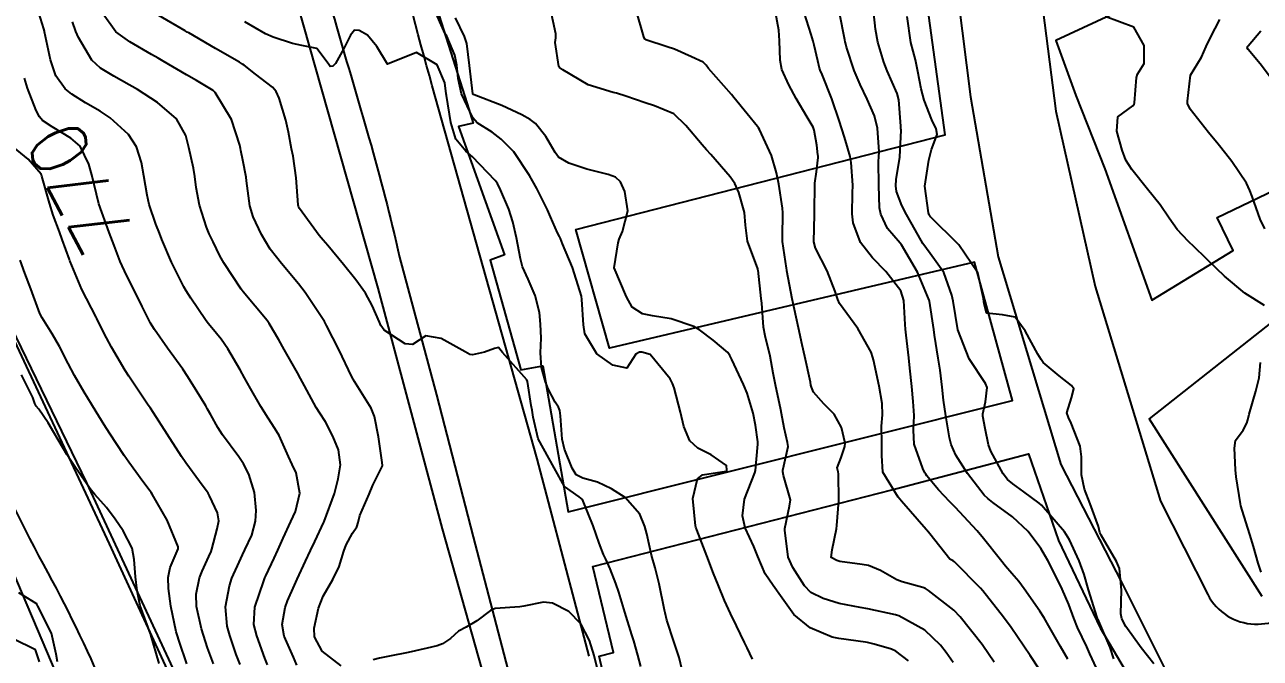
# Model space of a CAD drawing. Header units: metres. Extents: x 318500 to 325275, y 7408834 to 7428799.
# Drawn here: x 320091.6 to 320177.8, y 7410999.9 to 7411044.1 of the extents above; entities that cross this region are included whole.
import ezdxf
from ezdxf.enums import TextEntityAlignment as Align

# ---------------------------------------------------------------- set-up
doc = ezdxf.new("R2010")
doc.units = ezdxf.units.M
doc.header["$MEASUREMENT"] = 0
for name, color, linetype in [('Cotas', 45, 'Continuous'), ('Curvas de Nivel 1m', 11, 'Continuous'), ('Curvas de Nivel 5m', 15, 'Continuous'), ('Edificações', 30, 'Continuous'), ('Vias Primárias', 230, 'Continuous')]:
    doc.layers.add(name, color=color, linetype=linetype)
doc.styles.add('Style-STANDARD', font='STANDARD.shx')

msp = doc.modelspace()

# ---------------------------------------------------------------- linework, layer by layer
at = {"layer": 'Curvas de Nivel 1m', "flags": 128}
for points, elevation in [([(320108.561, 7410999.398), (320108.377, 7410999.87), (320107.809, 7411001.409), (320107.621, 7411002.203), (320107.677, 7411003.411), (320108.296, 7411005.25), (320108.361, 7411005.401), (320108.388, 7411005.464), (320108.453, 7411005.602), (320109.024, 7411006.843), (320109.275, 7411007.392), (320109.66, 7411008.225), (320110.191, 7411009.385), (320110.517, 7411010.097), (320110.816, 7411011.376), (320110.551, 7411012.792), (320110.283, 7411013.384), (320110.028, 7411013.928), (320109.371, 7411015.398), (320109.081, 7411015.889), (320108.602, 7411016.61), (320108.107, 7411017.415), (320107.376, 7411018.675), (320106.958, 7411019.427), (320106.648, 7411019.983), (320105.795, 7411021.443), (320105.335, 7411022.109), (320104.684, 7411022.909), (320104.431, 7411023.208), (320104.234, 7411023.467), (320103.22, 7411024.975), (320102.884, 7411025.488), (320102.724, 7411025.767), (320101.874, 7411027.499), (320101.19, 7411029.081), (320101.021, 7411029.507), (320100.779, 7411030.141), (320100.317, 7411031.517), (320100.161, 7411032.169), (320099.93, 7411033.524), (320099.764, 7411034.451), (320099.423, 7411035.531), (320098.863, 7411036.39), (320097.586, 7411037.559), (320096.887, 7411038.019), (320095.861, 7411038.615), (320094.905, 7411039.224), (320094.454, 7411039.597), (320093.808, 7411040.496), (320093.429, 7411041.613), (320093.012, 7411043.566), (320093.001, 7411043.619), (320092.962, 7411043.777), (320092.376, 7411045.629)], 771), ([(320113.708, 7410999.33), (320112.385, 7411000.357), (320111.851, 7411001.358), (320111.816, 7411001.951), (320112.109, 7411003.355), (320112.438, 7411004.196), (320113.108, 7411005.34), (320113.55, 7411006.247), (320113.889, 7411007.329), (320114.044, 7411007.769), (320114.499, 7411008.571), (320114.8, 7411009.023), (320114.876, 7411009.316), (320115.01, 7411009.81), (320115.647, 7411011.313), (320115.919, 7411011.929), (320116.559, 7411013.229), (320116.585, 7411013.274), (320116.587, 7411013.3), (320116.563, 7411013.511), (320116.301, 7411015.304), (320116.027, 7411016.731), (320115.796, 7411017.312), (320114.638, 7411019.168), (320114.54, 7411019.331), (320114.43, 7411019.546), (320113.57, 7411021.341), (320112.687, 7411023.07), (320112.59, 7411023.252), (320112.532, 7411023.352), (320112.221, 7411023.833), (320111.196, 7411025.373), (320110.729, 7411025.978), (320109.53, 7411027.398), (320109.18, 7411027.829), (320108.76, 7411028.4), (320108.139, 7411029.416), (320107.552, 7411030.659), (320107.32, 7411031.425), (320107.097, 7411033.156), (320107.064, 7411033.428), (320106.842, 7411034.597), (320106.701, 7411035.284), (320106.672, 7411035.433), (320106.63, 7411035.657), (320106.054, 7411037.442), (320104.908, 7411039.34), (320104.775, 7411039.462), (320103.604, 7411040.167), (320102.921, 7411040.567), (320101.297, 7411041.506), (320100.933, 7411041.718), (320100.472, 7411041.982), (320098.95, 7411042.858), (320097.99, 7411043.555), (320096.981, 7411044.959)], 773), ([(320142.389, 7410999.802), (320142.021, 7411000.581), (320141.838, 7411000.958), (320141.274, 7411002.111), (320140.852, 7411002.974), (320140.444, 7411003.889), (320139.998, 7411004.985), (320139.679, 7411005.777), (320139.196, 7411006.993), (320138.507, 7411008.81), (320138.447, 7411009.001), (320138.417, 7411009.096), (320138.232, 7411011.005), (320138.554, 7411012.374), (320138.895, 7411012.658), (320140.559, 7411012.92), (320140.6, 7411012.979), (320140.565, 7411013.304), (320139.517, 7411014.055), (320138.583, 7411014.508), (320138.028, 7411015.016), (320137.605, 7411016.02), (320137.37, 7411017.023), (320136.93, 7411018.734), (320136.815, 7411019.028), (320136.645, 7411019.351), (320135.241, 7411021.051), (320134.672, 7411021.21), (320134.515, 7411021.22), (320134.245, 7411021.066), (320133.629, 7411020.102), (320132.658, 7411020.307), (320131.529, 7411021.101), (320130.691, 7411022.496), (320130.602, 7411023.111), (320130.488, 7411024.883), (320130.455, 7411025.114), (320130.352, 7411025.489), (320129.824, 7411027.124), (320129.148, 7411028.761), (320128.999, 7411029.137), (320128.928, 7411029.284), (320128.784, 7411029.547), (320128.3, 7411030.653), (320128.093, 7411031.151), (320127.344, 7411032.64), (320127.046, 7411033.167), (320126.835, 7411033.531), (320125.733, 7411035.181), (320124.869, 7411036.084), (320124.23, 7411036.556), (320123.184, 7411037.215), (320122.885, 7411037.564), (320122.092, 7411039.232), (320121.863, 7411040.299), (320121.774, 7411041.237), (320121.631, 7411041.924), (320121.059, 7411043.249), (320120.963, 7411043.429), (320120.138, 7411045.259)], 776), ([(320156.388, 7410999.567), (320155.886, 7411000.259), (320155.492, 7411000.774), (320154.415, 7411001.82), (320152.592, 7411002.818), (320152.431, 7411002.867), (320152.366, 7411002.885), (320150.437, 7411003.311), (320149.891, 7411003.396), (320148.442, 7411003.675), (320147.31, 7411004.024), (320146.453, 7411004.442), (320146.018, 7411004.904), (320145.193, 7411006.193), (320144.886, 7411006.916), (320144.634, 7411008.793), (320144.637, 7411008.919), (320144.98, 7411010.469), (320145.032, 7411010.915), (320144.557, 7411012.605), (320144.494, 7411012.856), (320144.501, 7411012.921), (320144.507, 7411012.974), (320144.565, 7411013.286), (320144.869, 7411014.634), (320144.832, 7411014.918), (320144.605, 7411015.924), (320144.417, 7411016.932), (320144.371, 7411017.184), (320143.993, 7411018.936), (320143.842, 7411019.748), (320143.627, 7411020.94), (320143.28, 7411022.355), (320143.163, 7411022.945), (320143.035, 7411024.628), (320143.002, 7411024.947), (320142.773, 7411026.927), (320142.768, 7411026.95), (320142.751, 7411027.023), (320142.045, 7411028.961), (320141.908, 7411030.08), (320141.828, 7411030.965), (320141.429, 7411032.362), (320141.156, 7411032.975), (320140.837, 7411033.444), (320139.472, 7411035.001), (320139.182, 7411035.324), (320138.867, 7411035.676), (320137.745, 7411037.021), (320136.892, 7411037.845), (320135.554, 7411038.396), (320134.903, 7411038.609), (320133.553, 7411039.08), (320132.913, 7411039.272), (320132.678, 7411039.328), (320130.921, 7411039.861), (320129.161, 7411040.912), (320128.939, 7411041.071), (320128.886, 7411041.141), (320128.632, 7411042.821), (320128.664, 7411043.144), (320128.675, 7411043.434), (320128.291, 7411045.15)], 778), ([(320159.237, 7410999.576), (320158.456, 7411000.739), (320158.401, 7411000.815), (320156.884, 7411002.755), (320156.437, 7411003.219), (320154.656, 7411004.588), (320154.459, 7411004.712), (320154.267, 7411004.793), (320152.831, 7411005.182), (320152.465, 7411005.335), (320151.327, 7411005.976), (320150.475, 7411006.332), (320150.028, 7411006.399), (320148.477, 7411006.602), (320148.269, 7411006.664), (320147.867, 7411006.879), (320147.935, 7411007.431), (320148.24, 7411008.874), (320148.273, 7411009.114), (320148.418, 7411010.872), (320148.398, 7411012.712), (320148.364, 7411012.873), (320148.292, 7411013.146), (320148.575, 7411013.863), (320148.826, 7411014.626), (320148.845, 7411014.866), (320148.606, 7411015.959), (320148.088, 7411016.878), (320147.354, 7411017.616), (320146.635, 7411018.428), (320146.496, 7411018.76), (320146.463, 7411018.903), (320146.425, 7411019.121), (320146.046, 7411020.909), (320145.863, 7411021.731), (320145.605, 7411022.916), (320145.436, 7411023.648), (320145.152, 7411024.924), (320144.783, 7411026.896), (320144.775, 7411026.93), (320144.752, 7411027.081), (320144.485, 7411028.933), (320144.47, 7411029.246), (320144.505, 7411030.933), (320144.489, 7411031.249), (320144.234, 7411032.936), (320144.067, 7411033.713), (320143.705, 7411034.942), (320142.878, 7411036.739), (320142.797, 7411036.869), (320142.73, 7411036.952), (320142.023, 7411037.833), (320141.094, 7411038.977), (320140.913, 7411039.191), (320139.331, 7411041.004), (320139.167, 7411041.231), (320138.944, 7411041.444), (320138.138, 7411041.828), (320136.953, 7411042.35), (320136.44, 7411042.523), (320134.959, 7411042.999), (320134.92, 7411043.021), (320134.879, 7411043.061), (320134.815, 7411043.209), (320134.287, 7411045.071)], 779), ([(320164.391, 7410999.786), (320163.882, 7411000.665), (320163.124, 7411001.968), (320162.72, 7411002.677), (320162.437, 7411003.135), (320161.347, 7411004.697), (320160.966, 7411005.203), (320160.471, 7411005.769), (320160.034, 7411006.275), (320159.677, 7411006.722), (320158.502, 7411008.213), (320158.049, 7411008.745), (320156.534, 7411010.392), (320156.163, 7411010.766), (320155.366, 7411011.595), (320154.558, 7411012.589), (320154.471, 7411012.703), (320154.413, 7411012.792), (320154.263, 7411013.097), (320153.667, 7411014.804), (320153.629, 7411015.78), (320153.66, 7411016.804), (320153.604, 7411017.78), (320153.509, 7411018.807), (320153.368, 7411020.101), (320153.292, 7411020.811), (320153.111, 7411022.397), (320153.05, 7411022.815), (320153.026, 7411023.138), (320152.95, 7411024.817), (320152.73, 7411025.484), (320151.688, 7411026.836), (320150.764, 7411027.788), (320149.913, 7411028.859), (320149.412, 7411030.246), (320149.337, 7411030.865), (320149.369, 7411032.317), (320149.376, 7411032.865), (320149.266, 7411034.454), (320149.192, 7411034.867), (320148.871, 7411035.991), (320148.67, 7411036.665), (320148.607, 7411036.874), (320148.458, 7411037.305), (320147.916, 7411038.885), (320147.241, 7411040.59), (320147.111, 7411040.897), (320147.069, 7411041.026), (320146.946, 7411041.547), (320146.692, 7411042.638), (320146.627, 7411042.905), (320146.49, 7411043.384), (320146, 7411044.915)], 781), ([(320110.607, 7410999.376), (320110.378, 7410999.925), (320109.723, 7411001.387), (320109.594, 7411002.206), (320109.788, 7411003.386), (320109.957, 7411003.863), (320110.446, 7411004.961), (320110.637, 7411005.377), (320111.214, 7411006.623), (320111.559, 7411007.364), (320111.855, 7411007.994), (320112.487, 7411009.35), (320112.51, 7411009.399), (320113.225, 7411011.343), (320113.502, 7411012.385), (320113.663, 7411013.339), (320113.512, 7411014.405), (320113.127, 7411015.345), (320112.6, 7411016.359), (320112.216, 7411016.966), (320111.957, 7411017.36), (320111.136, 7411018.868), (320110.861, 7411019.377), (320110.646, 7411019.761), (320109.731, 7411021.394), (320109.352, 7411022.075), (320108.688, 7411023.206), (320108.543, 7411023.411), (320107.705, 7411024.42), (320106.855, 7411025.429), (320106.723, 7411025.604), (320105.525, 7411027.448), (320105.246, 7411027.944), (320104.764, 7411028.903), (320104.578, 7411029.273), (320104.496, 7411029.464), (320104.32, 7411029.924), (320103.83, 7411031.475), (320103.599, 7411032.697), (320103.491, 7411033.48), (320103.395, 7411034.041), (320103.08, 7411035.487), (320102.863, 7411036.331), (320102.211, 7411037.497), (320100.897, 7411038.642), (320099.49, 7411039.531), (320099.122, 7411039.747), (320098.913, 7411039.868), (320097.841, 7411040.478), (320096.925, 7411041.034), (320096.321, 7411041.576), (320095.38, 7411043.159), (320095.186, 7411043.588), (320094.97, 7411044.264)], 772), ([(320134.603, 7410999.278), (320134.39, 7411000.059), (320134.105, 7411001.063), (320133.974, 7411001.497), (320133.491, 7411003.069), (320133.055, 7411004.469), (320132.855, 7411005.076), (320132.47, 7411006.094), (320132.16, 7411006.768), (320132.002, 7411007.087), (320131.705, 7411007.878), (320131.27, 7411009.099), (320130.537, 7411010.93), (320130.295, 7411011.114), (320129.268, 7411011.85), (320128.56, 7411013.14), (320127.45, 7411015.157), (320127.091, 7411016.684), (320127.023, 7411017.164), (320126.958, 7411017.5), (320126.691, 7411019.169), (320126.642, 7411019.29), (320124.951, 7411021.187), (320124.675, 7411021.537), (320124.39, 7411021.479), (320123.687, 7411021.205), (320122.858, 7411021.026), (320122.667, 7411021.04), (320122.342, 7411021.225), (320120.684, 7411022.169), (320119.599, 7411022.348), (320118.677, 7411021.751), (320118.157, 7411021.799), (320116.692, 7411022.754), (320116.471, 7411023.078), (320116.367, 7411023.305), (320115.862, 7411024.468), (320115.401, 7411025.32), (320114.734, 7411026.26), (320113.865, 7411027.339), (320112.763, 7411028.65), (320112.441, 7411029.029), (320112.177, 7411029.359), (320110.798, 7411031.227), (320110.715, 7411031.381), (320110.692, 7411031.491), (320110.555, 7411033.384), (320110.344, 7411034.88), (320110.248, 7411035.389), (320110.033, 7411036.558), (320109.837, 7411037.396), (320109.369, 7411038.937), (320109.161, 7411039.406), (320108.914, 7411039.692), (320107.73, 7411040.613), (320106.928, 7411041.235), (320106.811, 7411041.314), (320106.615, 7411041.435), (320104.944, 7411042.407), (320103.068, 7411043.488), (320102.961, 7411043.55), (320102.825, 7411043.629), (320100.978, 7411044.699)], 774), ([(320153.267, 7410999.685), (320152.395, 7411000.352), (320152.072, 7411000.498), (320150.872, 7411000.835), (320150.402, 7411000.958), (320150.261, 7411000.983), (320148.406, 7411001.238), (320147.949, 7411001.335), (320146.416, 7411001.971), (320145.275, 7411002.912), (320144.447, 7411004.052), (320143.822, 7411004.93), (320143.274, 7411005.744), (320142.767, 7411006.946), (320142.49, 7411007.641), (320141.881, 7411008.959), (320141.693, 7411009.792), (320141.833, 7411010.961), (320142.558, 7411012.788), (320142.598, 7411012.949), (320142.753, 7411014.782), (320142.752, 7411014.948), (320142.607, 7411016.113), (320142.444, 7411016.953), (320142.018, 7411018.343), (320141.757, 7411018.963), (320140.95, 7411020.691), (320140.812, 7411020.978), (320140.673, 7411021.177), (320139.64, 7411022.041), (320138.697, 7411022.778), (320138.299, 7411023.014), (320136.705, 7411023.545), (320135.406, 7411023.749), (320134.708, 7411023.875), (320134, 7411024.358), (320133.609, 7411025.077), (320132.75, 7411027.09), (320133.028, 7411028.835), (320133.094, 7411029.085), (320133.323, 7411029.62), (320133.691, 7411031.077), (320133.478, 7411032.422), (320133.174, 7411033.085), (320132.835, 7411033.419), (320132.316, 7411033.617), (320130.843, 7411033.985), (320129.578, 7411034.4), (320128.855, 7411034.813), (320128.617, 7411035.144), (320127.969, 7411036.252), (320127.244, 7411037.165), (320126.884, 7411037.456), (320126.295, 7411037.77), (320124.898, 7411038.412), (320122.972, 7411039.156), (320122.91, 7411039.194), (320122.894, 7411039.22), (320122.888, 7411039.242), (320122.648, 7411041.224), (320122.464, 7411042.737), (320122.307, 7411043.23), (320121.676, 7411044.543)], 777), ([(320166.385, 7410999.152), (320165.918, 7411000.16), (320165.697, 7411000.641), (320165.065, 7411002.005), (320164.801, 7411002.654), (320164.444, 7411003.614), (320163.995, 7411004.665), (320163.517, 7411005.622), (320162.978, 7411006.675), (320162.493, 7411007.524), (320161.612, 7411008.693), (320160.525, 7411009.721), (320159.142, 7411010.731), (320158.796, 7411010.99), (320158.545, 7411011.237), (320157.378, 7411012.752), (320156.579, 7411014.02), (320156.249, 7411014.765), (320156.134, 7411015.23), (320155.874, 7411016.771), (320155.713, 7411017.856), (320155.626, 7411018.775), (320155.481, 7411019.954), (320155.339, 7411020.783), (320155.084, 7411022.396), (320155.032, 7411022.787), (320154.742, 7411024.768), (320154.736, 7411024.79), (320154.721, 7411024.846), (320153.903, 7411026.803), (320152.778, 7411028.712), (320152.682, 7411028.821), (320151.794, 7411029.839), (320151.331, 7411030.842), (320151.254, 7411031.291), (320151.201, 7411032.844), (320151.182, 7411034.519), (320151.197, 7411034.845), (320151.215, 7411035.196), (320151.1, 7411036.847), (320150.893, 7411037.701), (320150.39, 7411038.855), (320149.901, 7411039.884), (320149.487, 7411040.865), (320148.956, 7411042.486), (320148.872, 7411042.784), (320148.851, 7411042.872), (320148.825, 7411043.009), (320148.456, 7411044.878)], 782), ([(320167.593, 7410999.813), (320167.33, 7411000.616), (320166.463, 7411002.596), (320166.448, 7411002.63), (320166.431, 7411002.687), (320165.832, 7411004.639), (320165.518, 7411005.692), (320165.183, 7411006.649), (320164.502, 7411008.11), (320164.138, 7411008.664), (320162.538, 7411010.54), (320162.382, 7411010.682), (320161.307, 7411011.458), (320160.553, 7411012.026), (320160.177, 7411012.336), (320159.864, 7411012.72), (320159.016, 7411014.301), (320158.846, 7411014.736), (320158.607, 7411015.879), (320158.453, 7411016.742), (320158.448, 7411016.915), (320158.63, 7411017.746), (320158.751, 7411018.738), (320158.644, 7411019.016), (320157.502, 7411020.758), (320156.7, 7411022.77), (320156.377, 7411024.773), (320156.302, 7411025.198), (320155.744, 7411026.78), (320154.77, 7411028.102), (320154.258, 7411028.798), (320153.724, 7411029.74), (320153.129, 7411030.815), (320152.809, 7411031.438), (320152.427, 7411032.429), (320152.375, 7411032.827), (320152.407, 7411033.256), (320152.668, 7411034.823), (320152.759, 7411036.702), (320152.746, 7411036.822), (320152.726, 7411036.979), (320152.599, 7411038.825), (320152.474, 7411039.269), (320151.776, 7411040.837), (320151.541, 7411041.436), (320151.119, 7411042.848), (320150.973, 7411043.744), (320150.844, 7411044.851)], 783), ([(320170.389, 7410999.456), (320169.508, 7411000.589), (320168.422, 7411002.067), (320168.156, 7411002.604), (320168.076, 7411002.965), (320168.116, 7411004.605), (320167.976, 7411006.109), (320167.785, 7411006.61), (320166.698, 7411008.436), (320166.614, 7411008.628), (320166.516, 7411009.047), (320165.941, 7411010.639), (320165.55, 7411011.645), (320165.337, 7411012.648), (320165.327, 7411013.9), (320165.244, 7411014.65), (320164.614, 7411016.247), (320164.427, 7411016.662), (320164.318, 7411016.968), (320164.634, 7411018.029), (320164.807, 7411018.658), (320164.643, 7411018.878), (320163.77, 7411019.556), (320162.667, 7411020.497), (320162.525, 7411020.691), (320162.297, 7411021.073), (320161.407, 7411022.703), (320160.71, 7411023.663), (320159.814, 7411023.826), (320158.712, 7411023.938), (320158.548, 7411024.573), (320158.521, 7411024.743), (320158.501, 7411024.966), (320158.102, 7411026.75), (320156.779, 7411028.707), (320156.717, 7411028.771), (320154.799, 7411030.664), (320154.749, 7411030.74), (320154.722, 7411030.791), (320154.668, 7411030.926), (320154.397, 7411032.797), (320154.684, 7411034.619), (320154.729, 7411034.792), (320154.866, 7411035.347), (320155.262, 7411036.4), (320155.198, 7411036.787), (320154.889, 7411037.416), (320154.352, 7411038.798), (320154.144, 7411039.579), (320153.931, 7411040.805), (320153.746, 7411041.606), (320153.431, 7411042.813), (320153.176, 7411044.628)], 784), ([(320178.126, 7411029.813), (320177.801, 7411030.485), (320177.238, 7411032.079), (320177.084, 7411032.496), (320176.838, 7411033.002), (320175.815, 7411034.516), (320175.401, 7411035.058), (320174.872, 7411035.718), (320174.204, 7411036.537), (320172.904, 7411038.168), (320172.731, 7411038.553), (320172.731, 7411038.734), (320172.94, 7411040.55), (320173.697, 7411041.798), (320174.033, 7411042.539), (320174.329, 7411043.178), (320174.988, 7411044.415)], 786), ([(320178.451, 7411040.477), (320177.799, 7411041.338), (320176.958, 7411042.328), (320176.896, 7411042.438), (320176.904, 7411042.501), (320176.922, 7411042.539), (320176.961, 7411042.593), (320177.831, 7411043.633)], 787), ([(320104.789, 7410999.454), (320104.387, 7411000.585), (320104.099, 7411001.463), (320103.971, 7411001.899), (320103.62, 7411003.468), (320103.587, 7411004.32), (320103.822, 7411005.466), (320103.995, 7411005.928), (320104.472, 7411006.944), (320104.635, 7411007.3), (320104.691, 7411007.457), (320105.063, 7411008.891), (320105.174, 7411009.45), (320105.072, 7411010.008), (320104.527, 7411011.177), (320104.43, 7411011.363), (320104.364, 7411011.462), (320103.822, 7411012.19), (320102.865, 7411013.485), (320102.567, 7411013.925), (320101.56, 7411015.5), (320100.605, 7411016.977), (320100.392, 7411017.298), (320100.248, 7411017.515), (320099.452, 7411018.704), (320098.894, 7411019.536), (320098.646, 7411019.925), (320097.694, 7411021.555), (320097.34, 7411022.223), (320096.689, 7411023.497), (320096.653, 7411023.57), (320096.602, 7411023.66), (320095.621, 7411025.581), (320094.81, 7411027.528), (320094.786, 7411027.59), (320094.751, 7411027.688), (320094.241, 7411029.074), (320094.046, 7411029.601), (320093.623, 7411030.772), (320093.347, 7411031.612), (320092.828, 7411033.489), (320092.801, 7411033.592), (320092.786, 7411033.621), (320091.875, 7411034.669), (320090.849, 7411035.524)], 769), ([(320102.932, 7410999.474), (320102.393, 7411001.045), (320102.257, 7411001.482), (320102.197, 7411001.689), (320101.814, 7411003.489), (320101.662, 7411004.712), (320101.631, 7411005.492), (320101.769, 7411006.182), (320102.325, 7411007.492), (320102.339, 7411007.635), (320101.568, 7411009.499), (320100.528, 7411011.294), (320100.439, 7411011.421), (320100.369, 7411011.512), (320099.866, 7411012.194), (320098.889, 7411013.535), (320098.567, 7411014.007), (320097.552, 7411015.556), (320097.179, 7411016.144), (320096.605, 7411017.059), (320096.292, 7411017.573), (320095.788, 7411018.413), (320095.099, 7411019.585), (320094.652, 7411020.415), (320094.049, 7411021.599), (320093.555, 7411022.483), (320092.839, 7411023.618), (320092.694, 7411023.909), (320092.052, 7411025.63), (320091.648, 7411026.724), (320091.311, 7411027.642)], 768), ([(320101.011, 7410999.5), (320100.428, 7411001.481), (320100.42, 7411001.51), (320100.401, 7411001.568), (320099.683, 7411003.521), (320099.464, 7411004.548), (320099.359, 7411005.526), (320099.255, 7411006.741), (320099.126, 7411007.53), (320098.498, 7411008.755), (320097.947, 7411009.548), (320097.326, 7411010.366), (320096.527, 7411011.273), (320096.272, 7411011.573), (320095.615, 7411012.508), (320094.889, 7411013.587), (320094.567, 7411014.083), (320093.66, 7411015.604), (320093.263, 7411016.276), (320092.606, 7411017.237), (320092.424, 7411017.439), (320092.342, 7411017.624), (320092.191, 7411018.052), (320091.409, 7411019.638)], 767), ([(320093.906, 7410999.597), (320093.835, 7411000.141), (320093.506, 7411001.603), (320092.549, 7411003.497), (320092.483, 7411003.619), (320092.464, 7411003.653), (320092.43, 7411003.669), (320091.221, 7411004.415)], 766), ([(320131.57, 7410999.092), (320131.352, 7411000.058), (320131.021, 7411001.101), (320130.417, 7411002.264), (320129.586, 7411003.123), (320128.438, 7411003.702), (320127.808, 7411003.778), (320126.435, 7411003.484), (320126.151, 7411003.448), (320124.432, 7411003.332), (320124.107, 7411003.195), (320123.153, 7411002.475), (320122.412, 7411002.015), (320121.888, 7411001.745), (320121.33, 7411001.231), (320120.777, 7411000.854), (320120.392, 7411000.723), (320119.706, 7411000.566), (320118.385, 7411000.256), (320117.081, 7410999.99), (320116.378, 7410999.859), (320115.937, 7410999.744)], 773)]:
    msp.add_lwpolyline(points, dxfattribs=dict(at, elevation=elevation))
at = {"layer": 'Curvas de Nivel 5m', "flags": 128}
for points, elevation in [([(320162.384, 7410999.085), (320161.749, 7411000.045), (320161.314, 7411000.696), (320160.419, 7411002.001), (320159.897, 7411002.718), (320158.457, 7411004.554), (320158.292, 7411004.742), (320156.478, 7411006.585), (320156.374, 7411006.656), (320156.148, 7411006.765), (320154.751, 7411008.542), (320154.545, 7411008.789), (320154.511, 7411008.831), (320152.776, 7411010.816), (320152.668, 7411010.945), (320152.543, 7411011.097), (320151.483, 7411012.831), (320151.407, 7411014.003), (320151.409, 7411014.832), (320151.396, 7411016.044), (320151.455, 7411016.832), (320151.423, 7411017.627), (320151.222, 7411018.841), (320150.829, 7411020.686), (320150.793, 7411020.848), (320150.675, 7411021.205), (320149.725, 7411022.86), (320148.714, 7411024.252), (320148.453, 7411024.609), (320148.33, 7411024.876), (320148.165, 7411025.442), (320147.599, 7411026.887), (320146.774, 7411028.469), (320146.673, 7411028.902), (320146.707, 7411030.809), (320146.712, 7411030.901), (320146.708, 7411030.995), (320146.731, 7411032.901), (320146.734, 7411032.998), (320146.843, 7411033.799), (320146.971, 7411034.785), (320146.968, 7411034.898), (320146.952, 7411034.99), (320146.867, 7411035.648), (320146.681, 7411036.706), (320146.609, 7411036.904), (320146.197, 7411037.604), (320145.43, 7411038.922), (320144.924, 7411039.853), (320144.434, 7411040.935), (320144.308, 7411041.575), (320144.271, 7411042.937), (320144.228, 7411043.681), (320143.996, 7411044.94)], 780), ([(320137.491, 7410999.013), (320137.278, 7410999.906), (320136.897, 7411001.023), (320136.422, 7411002.505), (320136.288, 7411003.032), (320136.246, 7411003.22), (320135.89, 7411005.039), (320135.601, 7411006.172), (320135.336, 7411007.047), (320135.012, 7411008.542), (320134.882, 7411009.054), (320134.523, 7411009.915), (320133.514, 7411011.07), (320132.546, 7411011.686), (320131.59, 7411012.134), (320130.553, 7411012.426), (320130.098, 7411012.659), (320129.801, 7411013.121), (320129.266, 7411014.443), (320129.103, 7411015.132), (320128.989, 7411016.76), (320128.957, 7411017.135), (320128.869, 7411017.383), (320128.626, 7411017.716), (320128.142, 7411018.654), (320127.96, 7411019.15), (320127.676, 7411020.133), (320127.602, 7411021.156), (320127.642, 7411022.2), (320127.604, 7411023.156), (320127.523, 7411023.972), (320127.238, 7411025.162), (320126.737, 7411026.308), (320126.354, 7411027.174), (320126.213, 7411027.72), (320125.924, 7411029.179), (320125.662, 7411030.31), (320125.4, 7411031.184), (320124.82, 7411032.538), (320124.606, 7411032.973), (320124.444, 7411033.196), (320122.854, 7411034.838), (320122.395, 7411035.227), (320121.701, 7411036.07), (320121.356, 7411037.243), (320121.04, 7411039.116), (320121.02, 7411039.248), (320120.921, 7411040.008), (320120.387, 7411041.256), (320118.948, 7411042.113), (320116.94, 7411041.3), (320116.183, 7411042.542), (320115.547, 7411043.321), (320114.965, 7411043.665), (320114.631, 7411043.668), (320114.346, 7411043.336), (320113.883, 7411042.408), (320113.298, 7411041.346), (320113.128, 7411041.158), (320112.937, 7411041.135), (320112.797, 7411041.352), (320111.997, 7411042.411), (320110.952, 7411042.606), (320110.317, 7411042.753), (320108.958, 7411043.192), (320108.423, 7411043.415), (320106.972, 7411044.252)], 775), ([(320178.09, 7411024.479), (320176.732, 7411025.324), (320175.304, 7411026.522), (320174.758, 7411027.051), (320173.207, 7411028.546), (320172.784, 7411028.95), (320172.008, 7411029.778), (320171.459, 7411030.57), (320170.814, 7411031.488), (320169.94, 7411032.593), (320168.85, 7411033.948), (320168.425, 7411034.614), (320168.178, 7411035.305), (320167.797, 7411036.621), (320167.879, 7411037.636), (320168.907, 7411038.404), (320169.012, 7411038.505), (320169.034, 7411038.608), (320169.168, 7411040.375), (320169.249, 7411040.605), (320169.701, 7411041.352), (320169.71, 7411042.599), (320168.979, 7411043.882), (320166.99, 7411044.63)], 785), ([(320106.66, 7410999.426), (320106.38, 7411000.107), (320105.939, 7411001.437), (320105.754, 7411002.095), (320105.639, 7411003.442), (320105.919, 7411004.913), (320106.085, 7411005.435), (320106.185, 7411005.703), (320106.463, 7411006.3), (320106.825, 7411007.075), (320106.983, 7411007.422), (320107.463, 7411008.448), (320107.736, 7411009.418), (320107.77, 7411010.165), (320107.653, 7411011.419), (320107.263, 7411012.709), (320106.894, 7411013.427), (320106.567, 7411013.914), (320105.419, 7411015.448), (320105.094, 7411015.951), (320104.604, 7411016.849), (320104.386, 7411017.241), (320104.255, 7411017.465), (320103.664, 7411018.434), (320103.018, 7411019.484), (320102.648, 7411020.032), (320101.595, 7411021.501), (320100.683, 7411022.799), (320100.409, 7411023.236), (320100.259, 7411023.516), (320099.821, 7411024.406), (320099.26, 7411025.532), (320098.736, 7411026.592), (320098.297, 7411027.547), (320097.862, 7411028.654), (320097.529, 7411029.559), (320096.8, 7411031.57), (320096.314, 7411033.575), (320096.097, 7411034.318), (320095.487, 7411035.584), (320094.858, 7411036.152), (320093.535, 7411036.945), (320092.876, 7411037.371), (320092.658, 7411037.623), (320092.436, 7411038.078), (320091.814, 7411039.636), (320091.606, 7411040.329)], 770), ([(320177.855, 7411005.86), (320177.667, 7411006.482), (320177.342, 7411007.643), (320177.087, 7411008.491), (320176.535, 7411010.194), (320176.439, 7411010.501), (320176.413, 7411010.63), (320176.119, 7411012.504), (320176.067, 7411013.006), (320176.017, 7411014.506), (320176.067, 7411015.037), (320176.609, 7411015.777), (320176.863, 7411016.25), (320176.928, 7411016.495), (320177.022, 7411016.892), (320177.487, 7411018.487), (320177.724, 7411019.414), (320177.824, 7411020.483)], 785), ([(320092.667, 7410999.616), (320092.382, 7411000.441), (320090.818, 7411001.211)], 765)]:
    msp.add_lwpolyline(points, dxfattribs=dict(at, elevation=elevation))
at = {"layer": 'Edificações'}
for points in [[(320191.485, 7411064.081), (320168.122, 7411056.016), (320167.839, 7411057.273), (320164.815, 7411056.165), (320166.294, 7411050.06), (320168.589, 7411050.908), (320169.533, 7411047.83), (320170.21, 7411046.081), (320163.538, 7411042.954), (320164.932, 7411039.118), (320166.955, 7411034.002), (320170.246, 7411024.849), (320175.904, 7411028.304), (320174.794, 7411030.616), (320188.12, 7411036.994)], [(320110.612, 7411045.606), (320116.254, 7411025.678), (320120.739, 7411008.883), (320125.821, 7410990.882), (320127.498, 7410984.32), (320129.66, 7410972.316), (320131.065, 7410964.697), (320130.741, 7410961.406), (320129.768, 7410955.742), (320128.31, 7410951.857), (320123.881, 7410951.264), (320122.013, 7410952.308), (320113.641, 7410972.132), (320108.166, 7410985.368), (320101.986, 7410999.137), (320095.97, 7411012.092), (320090.005, 7411024.406), (320088.39, 7411027.732), (320085.466, 7411032.559), (320083.222, 7411035.247), (320080.809, 7411038.165), (320076.866, 7411041.668), (320075.436, 7411043.133), (320086.487, 7411054.033)], [(320118.371, 7411051.487), (320122.496, 7411038.538), (320122.897, 7411037.187), (320121.88, 7411036.956), (320125.091, 7411028.003), (320124.102, 7411027.641), (320126.243, 7411019.971), (320127.758, 7411020.262), (320129.536, 7411010.064), (320160.528, 7411017.828), (320157.87, 7411027.495), (320132.424, 7411021.489), (320130.062, 7411029.773), (320155.824, 7411036.377), (320154.626, 7411045.194)], [(320182.699, 7411026.537), (320170.063, 7411016.561), (320177.917, 7411004.186)], [(320132.946, 7410994.613), (320131.704, 7411000), (320132.705, 7411000.254), (320131.249, 7411006.267), (320152.116, 7411011.604), (320161.647, 7411014.128), (320163.741, 7411008.07), (320166.637, 7411001.988), (320171.402, 7410993.911)]]:
    msp.add_lwpolyline(points, dxfattribs=at)
msp.add_lwpolyline([(320072.308, 7411035.113), (320062.689, 7411032.582), (320066.197, 7411017.094), (320057.039, 7411015.138), (320061.704, 7411003.265), (320067.065, 7410990.746), (320069.887, 7410992.069), (320076.515, 7410978.648), (320084.3, 7410961.522), (320086.838, 7410956.047), (320102.168, 7410962.737), (320091.045, 7410987.162), (320087.47, 7410995.352), (320094.21, 7410997.883), (320085.973, 7411017.289), (320082.102, 7411024.344), (320077.421, 7411030.074)], close=True, dxfattribs=at)
at = {"layer": 'Vias Primárias'}
for points in [[(320158.235, 7411175.984), (320156.612, 7411175.643, 0.144743), (320154.6, 7411174.558, 0.153777), (320152.869, 7411171.261, 0.02782), (320151.861, 7411163.086, 0.035876), (320151.919, 7411150.76, -0.008388), (320153.148, 7411130.168), (320155.149, 7411110.867), (320157.155, 7411094.059), (320160.641, 7411060.698), (320163.544, 7411038.024), (320166.282, 7411025.799), (320170.841, 7411010.823), (320174.147, 7411004.307, 0.274613), (320177.406, 7411002.24, 0.182848), (320180.972, 7411003.471), (320189.074, 7411011.3), (320201.238, 7411023.728), (320209.217, 7411031.231), (320217.939, 7411040.913), (320224.241, 7411047.493), (320226.864, 7411050.091)], [(320155.868, 7411052.676), (320157.584, 7411039.029), (320159.525, 7411027.87), (320163.904, 7411013.384), (320168.152, 7411005.108), (320172.94, 7410995.526), (320175.866, 7410991.359, 0.059372), (320179.359, 7410987.463, 0.019335)], [(320110.549, 7411052.038, -0.026719), (320113.38, 7411043.926, 0.000257), (320115.635, 7411036.166, -0.015927), (320117.778, 7411027.829), (320120.34, 7411018.237), (320122.901, 7411008.334), (320126.115, 7410996.041), (320128.448, 7410985.983), (320130.896, 7410975.313), (320132.465, 7410966.665, -0.064965), (320132.847, 7410958.982, -0.127949), (320130.361, 7410951.834, -0.271021), (320127.533, 7410950.459, 0.003288), (320124.284, 7410950.688, -0.129491), (320122.106, 7410951.414), (320119.235, 7410958.131), (320112.621, 7410973.692), (320108.449, 7410984.139), (320097.537, 7411007.827), (320089.599, 7411024.825, 0.053001), (320084.205, 7411033.766, 0.068391), (320076.211, 7411041.762, -0.016603), (320071.932, 7411045.238, -0.008463)], [(320130.995, 7411000), (320127.371, 7411013.772), (320120.054, 7411039.803, -0.007924), (320117.038, 7411051.222, 0.066972)], [(320149.102, 7410909.498, 0.033988), (320142.346, 7410917.1, -0.019805), (320135.901, 7410923.952, 0.00898), (320128.962, 7410931.656, -0.055565), (320122.786, 7410939.947, 0.001058), (320118.727, 7410946.856), (320113.23, 7410960.181), (320109.472, 7410968.702), (320097.48, 7410997.006, 0.024742), (320093.262, 7411005.816, -0.019945), (320088.485, 7411015.551, 0.022962), (320083.978, 7411024.598, 0.046166), (320079.057, 7411031.787, 0.0424), (320073.602, 7411037.33), (320064.059, 7411045.511)]]:
    msp.add_lwpolyline(points, format="xyb", dxfattribs=at)

# ---------------------------------------------------------------- texts
at = {"layer": 'Cotas', "style": 'Style-STANDARD'}
msp.add_text('770', height=4, rotation=117.91802, dxfattribs=at).set_placement((320095.494, 7411032.657, 770), align=Align.MIDDLE_CENTER)

doc.saveas('drawing.dxf')
